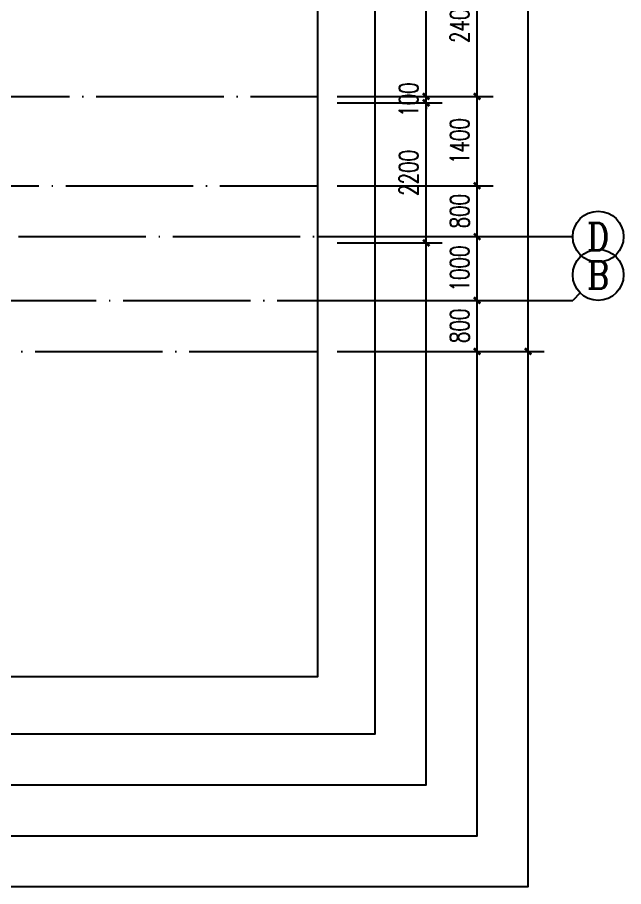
# Model space of a CAD drawing. Extents: x 41972 to 370663, y -1070170 to -56660.
# Drawn here: x 272278 to 281797, y -140187 to -126546 of the extents above; entities that cross this region are included whole.
import ezdxf
from ezdxf.enums import TextEntityAlignment as Align

# ---------------------------------------------------------------- set-up
doc = ezdxf.new("R2010")
doc.units = 0
doc.header["$LTSCALE"] = 1000
doc.header["$MEASUREMENT"] = 0
doc.linetypes.add('DOTE', pattern=[2.42, 2, -0.2, 0.02, -0.2])
doc.layers.get('Defpoints').update_dxf_attribs({"color": 250})
for name, color, linetype in [('A-AXIS_TEXT_轴号文字', 7, 'Continuous'), ('A-AXIS_轴号', 3, 'Continuous'), ('A-DOTE_轴线', 215, 'DOTE'), ('A-PUB_DIM_细部尺寸', 64, 'Continuous'), ('AXIS', 3, 'Continuous'), ('AXIS_TEXT', 7, 'Continuous')]:
    doc.layers.add(name, color=color, linetype=linetype)
doc.styles.add('_TCH_AXIS', font='COMPLEX', dxfattribs={"bigfont": 'GBCBIG'})
doc.styles.add('_TCH_DIM_T3', font='SIMPLEX', dxfattribs={"width": 0.705882, "bigfont": 'GBCBIG.shx'})
doc.styles.add('COMPLEX', font='COMPLEX')
doc.dimstyles.new('_TCH_ARCH&&100', dxfattribs={"dimtxt": 297.5, "dimasz": 100, "dimexe": 250, "dimexo": 300, "dimgap": 126.25, "dimtad": 1, "dimdec": 0, "dimzin": 0, "dimdsep": 46, "dimtxsty": '_TCH_DIM_T3', "dimblk": 'ARCHTICK', "dimcen": 0.09, "dimclrt": 7, "dimazin": 2, "dimtfac": 1, "dimtdec": 0, "dimtix": 1, "dimtmove": 2, "dimatfit": 3, "dimfxl": 100, "dimtolj": 1, "dimtzin": 0, "dimarcsym": 0})

# ---------------------------------------------------------------- blocks, each defined once
blk = doc.blocks.new('_AXISO')
blk.add_circle((0, 0), 0.5)
at = {"layer": 'AXIS_TEXT', "style": 'COMPLEX', "width": 1.041667}
blk.add_attdef('A', text='', height=0.56, dxfattribs=at).set_placement((-0.25, -0.28), (0.25, -0.28), align=Align.FIT)
blk = doc.blocks.new('_ArchTick')
at = {"color": 0, "linetype": 'ByBlock', "const_width": 0.4}
blk.add_lwpolyline([(-0.5, -0.5), (0.5, 0.5)], dxfattribs=at)
blk = doc.blocks.new('*D5193')
at = {"layer": 'AXIS', "color": 0, "lineweight": -2, "transparency": 16777216}
for p, q in [((50400, 22200), (53650, 22200)), ((53400, 9900), (53400, 22200)), ((50400, 9900), (53650, 9900))]:
    blk.add_line(p, q, dxfattribs=at)
at = {"layer": 'Defpoints', "color": 0, "transparency": 16777216}
for p in [(50100, 22200), (53400, 22200), (50100, 9900)]:
    blk.add_point(p, dxfattribs=at)
at = {"layer": 'AXIS', "color": 0, "lineweight": -2, "transparency": 16777216, "xscale": 100, "yscale": 100, "zscale": 100}
for p, rotation in [((53400, 22200), 90), ((53400, 9900), 270)]:
    blk.add_blockref('_ArchTick', p, dxfattribs=dict(at, rotation=rotation))
at = {"layer": 'AXIS', "color": 7, "transparency": 16777216, "insert": (53125, 16050), "char_height": 297.5, "attachment_point": 5, "rotation": 90, "style": '_TCH_DIM_T3'}
blk.add_mtext('\\A1;12300', dxfattribs=at)
blk = doc.blocks.new('*D5194')
at = {"layer": 'AXIS', "color": 0, "lineweight": -2, "transparency": 16777216}
for p, q in [((50400, 10700), (52850, 10700)), ((52600, 9900), (52600, 10700)), ((50400, 9900), (52850, 9900))]:
    blk.add_line(p, q, dxfattribs=at)
at = {"layer": 'Defpoints', "color": 0, "transparency": 16777216}
for p in [(50100, 10700), (52600, 10700), (50100, 9900)]:
    blk.add_point(p, dxfattribs=at)
at = {"layer": 'AXIS', "color": 0, "lineweight": -2, "transparency": 16777216, "xscale": 100, "yscale": 100, "zscale": 100}
for p, rotation in [((52600, 10700), 90), ((52600, 9900), 270)]:
    blk.add_blockref('_ArchTick', p, dxfattribs=dict(at, rotation=rotation))
at = {"layer": 'AXIS', "color": 7, "transparency": 16777216, "insert": (52325, 10300), "char_height": 297.5, "attachment_point": 5, "rotation": 90, "style": '_TCH_DIM_T3'}
blk.add_mtext('\\A1;800', dxfattribs=at)
blk = doc.blocks.new('*D5195')
at = {"layer": 'AXIS', "color": 0, "lineweight": -2, "transparency": 16777216}
for p, q in [((50400, 11700), (52850, 11700)), ((52600, 10700), (52600, 11700)), ((50400, 10700), (52850, 10700))]:
    blk.add_line(p, q, dxfattribs=at)
at = {"layer": 'Defpoints', "color": 0, "transparency": 16777216}
for p in [(50100, 11700), (52600, 11700), (50100, 10700)]:
    blk.add_point(p, dxfattribs=at)
at = {"layer": 'AXIS', "color": 0, "lineweight": -2, "transparency": 16777216, "xscale": 100, "yscale": 100, "zscale": 100}
for p, rotation in [((52600, 11700), 90), ((52600, 10700), 270)]:
    blk.add_blockref('_ArchTick', p, dxfattribs=dict(at, rotation=rotation))
at = {"layer": 'AXIS', "color": 7, "transparency": 16777216, "insert": (52325, 11200), "char_height": 297.5, "attachment_point": 5, "rotation": 90, "style": '_TCH_DIM_T3'}
blk.add_mtext('\\A1;1000', dxfattribs=at)
blk = doc.blocks.new('*D5196')
at = {"layer": 'AXIS', "color": 0, "lineweight": -2, "transparency": 16777216}
for p, q in [((50400, 12500), (52850, 12500)), ((52600, 11700), (52600, 12500)), ((50400, 11700), (52850, 11700))]:
    blk.add_line(p, q, dxfattribs=at)
at = {"layer": 'Defpoints', "color": 0, "transparency": 16777216}
for p in [(50100, 12500), (52600, 12500), (50100, 11700)]:
    blk.add_point(p, dxfattribs=at)
at = {"layer": 'AXIS', "color": 0, "lineweight": -2, "transparency": 16777216, "xscale": 100, "yscale": 100, "zscale": 100}
for p, rotation in [((52600, 12500), 90), ((52600, 11700), 270)]:
    blk.add_blockref('_ArchTick', p, dxfattribs=dict(at, rotation=rotation))
at = {"layer": 'AXIS', "color": 7, "transparency": 16777216, "insert": (52325, 12100), "char_height": 297.5, "attachment_point": 5, "rotation": 90, "style": '_TCH_DIM_T3'}
blk.add_mtext('\\A1;800', dxfattribs=at)
blk = doc.blocks.new('*D5197')
at = {"layer": 'AXIS', "color": 0, "lineweight": -2, "transparency": 16777216}
for p, q in [((50400, 13900), (52850, 13900)), ((52600, 12500), (52600, 13900)), ((50400, 12500), (52850, 12500))]:
    blk.add_line(p, q, dxfattribs=at)
at = {"layer": 'Defpoints', "color": 0, "transparency": 16777216}
for p in [(50100, 13900), (52600, 13900), (50100, 12500)]:
    blk.add_point(p, dxfattribs=at)
at = {"layer": 'AXIS', "color": 0, "lineweight": -2, "transparency": 16777216, "xscale": 100, "yscale": 100, "zscale": 100}
for p, rotation in [((52600, 13900), 90), ((52600, 12500), 270)]:
    blk.add_blockref('_ArchTick', p, dxfattribs=dict(at, rotation=rotation))
at = {"layer": 'AXIS', "color": 7, "transparency": 16777216, "insert": (52325, 13200), "char_height": 297.5, "attachment_point": 5, "rotation": 90, "style": '_TCH_DIM_T3'}
blk.add_mtext('\\A1;1400', dxfattribs=at)
blk = doc.blocks.new('*D5198')
at = {"layer": 'AXIS', "color": 0, "lineweight": -2, "transparency": 16777216}
for p, q in [((50400, 16300), (52850, 16300)), ((52600, 13900), (52600, 16300)), ((50400, 13900), (52850, 13900))]:
    blk.add_line(p, q, dxfattribs=at)
at = {"layer": 'Defpoints', "color": 0, "transparency": 16777216}
for p in [(50100, 16300), (52600, 16300), (50100, 13900)]:
    blk.add_point(p, dxfattribs=at)
at = {"layer": 'AXIS', "color": 0, "lineweight": -2, "transparency": 16777216, "xscale": 100, "yscale": 100, "zscale": 100}
for p, rotation in [((52600, 16300), 90), ((52600, 13900), 270)]:
    blk.add_blockref('_ArchTick', p, dxfattribs=dict(at, rotation=rotation))
at = {"layer": 'AXIS', "color": 7, "transparency": 16777216, "insert": (52325, 15100), "char_height": 297.5, "attachment_point": 5, "rotation": 90, "style": '_TCH_DIM_T3'}
blk.add_mtext('\\A1;2400', dxfattribs=at)
blk = doc.blocks.new('*D5613')
at = {"layer": 'A-PUB_DIM_细部尺寸', "color": 0, "lineweight": -2, "transparency": 16777216}
for p, q in [((278697, -164449), (278697, -164349)), ((277297, -164449), (278947, -164449)), ((278697, -164549), (278697, -164449)), ((277297, -164549), (278947, -164549)), ((278697, -164549), (278697, -164649))]:
    blk.add_line(p, q, dxfattribs=at)
at = {"layer": 'Defpoints', "color": 0, "transparency": 16777216}
for p in [(276997, -164449), (278697, -164449), (276997, -164549)]:
    blk.add_point(p, dxfattribs=at)
at = {"layer": 'A-PUB_DIM_细部尺寸', "color": 0, "lineweight": -2, "transparency": 16777216, "xscale": 100, "yscale": 100, "zscale": 100}
for p, rotation in [((278697, -164449), 270), ((278697, -164549), 90)]:
    blk.add_blockref('_ArchTick', p, dxfattribs=dict(at, rotation=rotation))
at = {"layer": 'A-PUB_DIM_细部尺寸', "color": 7, "transparency": 16777216, "insert": (278422, -164499), "char_height": 297.5, "attachment_point": 5, "rotation": 90, "style": '_TCH_DIM_T3'}
blk.add_mtext('\\A1;100', dxfattribs=at)
blk = doc.blocks.new('*D5614')
at = {"layer": 'A-PUB_DIM_细部尺寸', "color": 0, "lineweight": -2, "transparency": 16777216}
for p, q in [((277297, -164549), (278947, -164549)), ((278697, -166749), (278697, -164549)), ((277297, -166749), (278947, -166749))]:
    blk.add_line(p, q, dxfattribs=at)
at = {"layer": 'Defpoints', "color": 0, "transparency": 16777216}
for p in [(276997, -164549), (278697, -164549), (276997, -166749)]:
    blk.add_point(p, dxfattribs=at)
at = {"layer": 'A-PUB_DIM_细部尺寸', "color": 0, "lineweight": -2, "transparency": 16777216, "xscale": 100, "yscale": 100, "zscale": 100}
for p, rotation in [((278697, -164549), 90), ((278697, -166749), 270)]:
    blk.add_blockref('_ArchTick', p, dxfattribs=dict(at, rotation=rotation))
at = {"layer": 'A-PUB_DIM_细部尺寸', "color": 7, "transparency": 16777216, "insert": (278422, -165649), "char_height": 297.5, "attachment_point": 5, "rotation": 90, "style": '_TCH_DIM_T3'}
blk.add_mtext('\\A1;2200', dxfattribs=at)
blk = doc.blocks.new('A$C5F987C3E')
at = {"layer": 'A-AXIS_轴号'}
for p, q in [((50100, 11700), (54100, 11700)), ((54217.2, 10817.2), (54100, 10700)), ((50100, 10700), (54100, 10700))]:
    blk.add_line(p, q, dxfattribs=at)
at = {"layer": 'A-DOTE_轴线'}
for p, q in [((44200, 13900), (50100, 13900)), ((41300, 12500), (50100, 12500)), ((33300, 11700), (50100, 11700)), ((30100, 10700), (50100, 10700)), ((26300, 9900), (50100, 9900))]:
    blk.add_line(p, q, dxfattribs=at)
at = {"layer": 'A-AXIS_轴号'}
ref = blk.add_blockref('_AXISO', (54500, 11700), dxfattribs=dict(at, xscale=800, yscale=800, zscale=800))
ref.add_attrib('A', 'D', dxfattribs={"layer": 'A-AXIS_TEXT_轴号文字', "height": 435.3, "style": '_TCH_AXIS'}).set_placement((54323.8, 11482.4), (54676.2, 11482.4), align=Align.FIT)
ref = blk.add_blockref('_AXISO', (54500, 11100), dxfattribs=dict(at, xscale=800, yscale=800, zscale=800))
ref.add_attrib('A', 'B', dxfattribs={"layer": 'A-AXIS_TEXT_轴号文字', "height": 435.3, "style": '_TCH_AXIS'}).set_placement((54323.8, 10882.4), (54676.2, 10882.4), align=Align.FIT)
at = {"layer": 'AXIS'}
for p1, p2, distance, picture, middle in [((50100, 9900), (50100, 22200), -3300, '*D5193', (53125, 16050)), ((50100, 13900), (50100, 16300), -2500, '*D5198', (52325, 15100)), ((50100, 12500), (50100, 13900), -2500, '*D5197', (52325, 13200)), ((50100, 11700), (50100, 12500), -2500, '*D5196', (52325, 12100)), ((50100, 10700), (50100, 11700), -2500, '*D5195', (52325, 11200)), ((50100, 9900), (50100, 10700), -2500, '*D5194', (52325, 10300))]:
    dim = blk.add_aligned_dim(p1=p1, p2=p2, distance=distance, dimstyle='_TCH_ARCH&&100', dxfattribs=at)
    dim.commit()
    dim.dimension.update_dxf_attribs({"geometry": picture, "text_midpoint": middle})
blk = doc.blocks.new('sdcc')
at = {"layer": 'A-PUB_DIM_细部尺寸'}
for p1, p2, picture, middle in [((276997, -164549.3), (276997, -164449.3), '*D5613', (278422, -164499.3)), ((276997, -166749.3), (276997, -164549.3), '*D5614', (278422, -165649.3))]:
    dim = blk.add_aligned_dim(p1=p1, p2=p2, distance=-1700, dimstyle='_TCH_ARCH&&100', dxfattribs=at)
    dim.commit()
    dim.dimension.update_dxf_attribs({"geometry": picture, "text_midpoint": middle})

msp = doc.modelspace()

# ---------------------------------------------------------------- linework, layer by layer
at = {"layer": 'Defpoints', "color": 251}
for points in [[(280297, -111187), (228397, -111187), (228397, -140187), (280297, -140187)], [(279497, -111987), (229197, -111987), (229197, -139387), (279497, -139387)], [(278697, -112787), (229997, -112787), (229997, -138587), (278697, -138587)], [(277897, -113587), (230797, -113587), (230797, -137787), (277897, -137787)], [(276997, -114487), (231697, -114487), (231697, -136887), (276997, -136887)]]:
    msp.add_lwpolyline(points, close=True, dxfattribs=at)

# ---------------------------------------------------------------- block references
for name, p in [('A$C5F987C3E', (226897, -141687)), ('sdcc', (0, 36663))]:
    msp.add_blockref(name, p)

doc.saveas('drawing.dxf')
